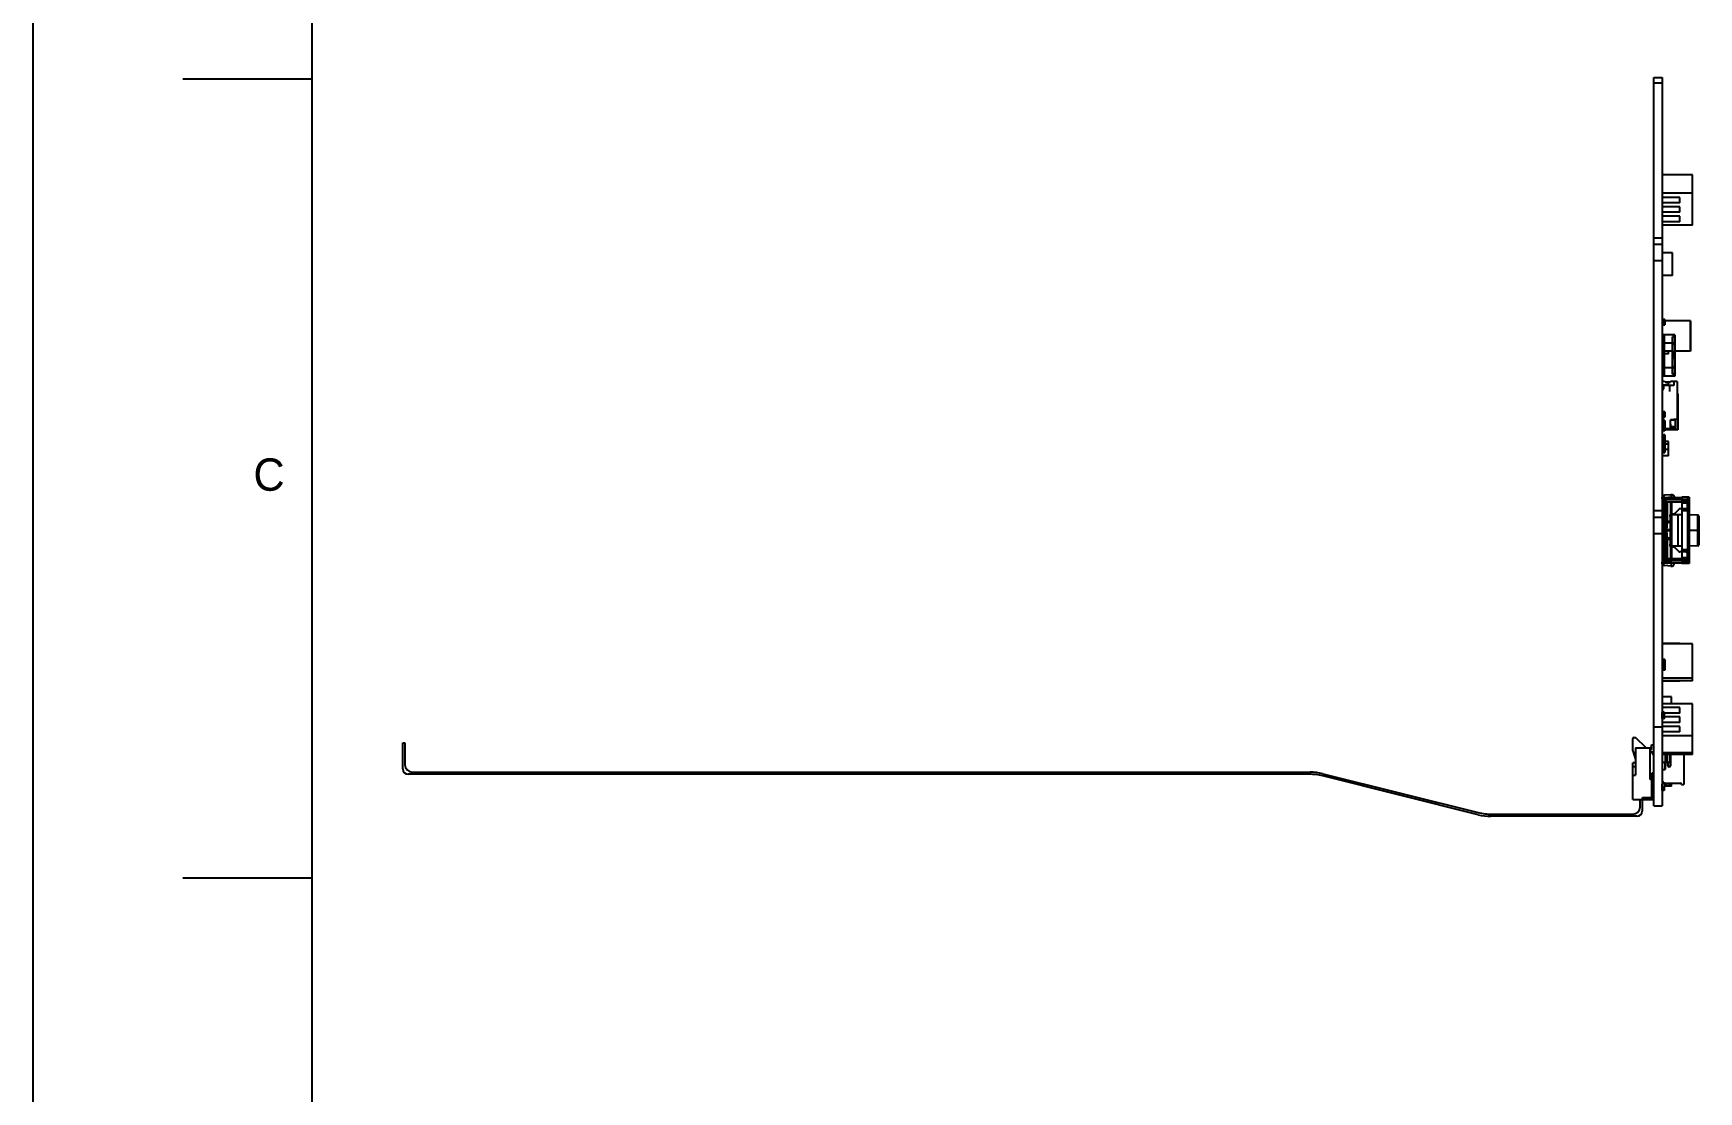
# Model space of a CAD drawing. Header units: millimetres. Extents: x 0 to 594, y 0 to 420.
# Drawn here: x 0 to 158.4, y 153.4 to 254.1 of the extents above; entities that cross this region are included whole.
import ezdxf

# ---------------------------------------------------------------- set-up
doc = ezdxf.new("R2010")
doc.units = ezdxf.units.MM
doc.header["$LTSCALE"] = 32.67
doc.layers.get('0').update_dxf_attribs({"linetype": 'CONTINUOUS'})
doc.styles.add('TEXTSTYLE_3', font='txt')

msp = doc.modelspace()

# ---------------------------------------------------------------- linework, layer by layer
at = {"color": 7, "linetype": 'CONTINUOUS'}
for p, q in [((0, 0), (0, 420)), ((26.524, 21.711), (26.524, 401.711)), ((26.524, 249.711), (14.218, 249.711)), ((154.15, 249.856), (154.951, 249.856)), ((154.15, 180.606), (154.15, 249.856)), ((154.15, 249.356), (154.951, 249.356)), ((154.951, 249.856), (154.951, 180.606)), ((157.841, 240.594), (154.951, 240.594)), ((157.841, 235.813), (157.841, 240.594)), ((157.841, 238.844), (154.951, 238.844)), ((156.651, 238.451), (154.951, 238.451)), ((156.651, 237.931), (154.951, 237.931)), ((156.651, 237.931), (156.651, 238.451)), ((157.851, 237.793), (157.841, 237.793)), ((157.851, 237.424), (157.851, 237.793)), ((156.651, 237.563), (154.951, 237.563)), ((156.651, 237.044), (154.951, 237.044)), ((156.651, 236.654), (154.951, 236.654)), ((156.651, 236.134), (154.951, 236.134)), ((156.651, 237.044), (156.651, 237.563)), ((156.651, 236.134), (156.651, 236.654)), ((157.851, 237.424), (157.841, 237.424)), ((154.951, 234.589), (154.15, 234.589)), ((157.841, 235.813), (154.951, 235.813)), ((157.851, 235.799), (154.951, 235.799)), ((157.851, 236.033), (157.841, 236.033)), ((157.851, 235.934), (157.841, 235.934)), ((157.851, 235.799), (157.851, 236.033)), ((154.951, 233.964), (154.15, 233.964)), ((155.951, 233.17), (154.951, 233.17)), ((155.951, 231.02), (155.951, 233.17)), ((154.951, 232.424), (154.15, 232.424)), ((155.951, 231.02), (154.951, 231.02)), ((157.651, 226.73), (155.001, 226.73)), ((155.001, 223.83), (155.001, 226.73)), ((155.027, 226.849), (155.135, 226.849)), ((155.027, 226.849), (155.027, 226.347)), ((155.135, 226.848), (155.027, 226.848)), ((155.135, 226.849), (155.135, 226.347)), ((155.225, 226.847), (155.135, 226.847)), ((155.225, 226.847), (155.225, 226.349)), ((157.661, 226.73), (157.651, 226.73)), ((157.651, 226.73), (157.651, 223.83)), ((157.661, 223.83), (157.661, 226.73)), ((155.001, 225.699), (154.951, 225.699)), ((156.151, 225.39), (154.951, 225.39)), ((155.151, 225.325), (155.001, 225.325)), ((155.135, 226.348), (155.027, 226.348)), ((155.027, 226.347), (155.135, 226.347)), ((155.225, 226.349), (155.135, 226.349)), ((155.151, 225.39), (155.151, 221.45)), ((156.151, 225.195), (155.951, 225.195)), ((155.951, 221.644), (155.951, 225.195)), ((156.151, 225.39), (156.151, 221.45)), ((156.151, 221.644), (156.151, 225.195)), ((155.001, 224.899), (154.951, 224.899)), ((155.151, 224.863), (154.951, 224.863)), ((156.151, 224.59), (154.951, 224.59)), ((155.151, 224.18), (154.951, 224.18)), ((155.001, 224.177), (154.951, 224.177)), ((155.551, 223.577), (154.951, 223.577)), ((155.151, 224.824), (155.001, 224.824)), ((155.151, 224.115), (155.001, 224.115)), ((155.951, 223.83), (155.001, 223.83)), ((155.001, 223.83), (155.001, 221.514)), ((155.551, 223.577), (155.551, 223.83)), ((156.151, 224.509), (155.951, 224.509)), ((156.151, 223.736), (155.951, 223.736)), ((155.951, 223.735), (156.151, 223.735)), ((156.151, 223.718), (155.951, 223.718)), ((155.951, 223.717), (156.151, 223.717)), ((156.151, 223.656), (155.951, 223.656)), ((155.951, 223.656), (156.151, 223.656)), ((156.151, 223.521), (155.951, 223.521)), ((155.951, 223.52), (156.151, 223.52)), ((155.951, 223.508), (156.151, 223.508)), ((156.151, 223.508), (155.951, 223.508)), ((155.951, 223.459), (156.151, 223.459)), ((156.151, 223.459), (155.951, 223.459)), ((156.151, 223.459), (155.951, 223.459)), ((155.951, 223.409), (156.151, 223.409)), ((156.151, 223.409), (155.951, 223.409)), ((157.651, 223.83), (156.151, 223.83)), ((157.661, 223.83), (157.651, 223.83)), ((155.151, 222.66), (154.951, 222.66)), ((156.151, 222.25), (154.951, 222.25)), ((155.151, 221.976), (154.951, 221.976)), ((155.151, 222.724), (155.001, 222.724)), ((155.151, 222.016), (155.001, 222.016)), ((156.151, 223.282), (155.951, 223.282)), ((155.951, 223.281), (156.151, 223.281)), ((155.951, 223.269), (156.151, 223.269)), ((156.151, 223.269), (155.951, 223.269)), ((155.951, 223.22), (156.151, 223.22)), ((156.151, 223.22), (155.951, 223.22)), ((156.151, 223.22), (155.951, 223.22)), ((155.951, 223.17), (156.151, 223.17)), ((156.151, 223.17), (155.951, 223.17)), ((155.951, 222.33), (156.151, 222.33)), ((156.151, 221.45), (154.951, 221.45)), ((154.951, 220.984), (155.181, 220.984)), ((155.441, 220.604), (154.951, 220.604)), ((155.001, 220.487), (154.951, 220.487)), ((154.951, 220.29), (155.091, 220.29)), ((154.991, 220.134), (155.091, 220.234)), ((155.151, 221.514), (155.001, 221.514)), ((155.001, 220.604), (155.001, 220.29)), ((155.091, 220.504), (155.151, 220.564)), ((155.091, 220.504), (155.091, 220.234)), ((156.061, 220.564), (155.151, 220.564)), ((155.181, 220.984), (155.307, 220.852)), ((155.249, 220.912), (155.741, 220.912)), ((155.411, 220.894), (155.741, 220.894)), ((155.441, 220.564), (155.441, 220.604)), ((155.741, 220.874), (155.511, 220.874)), ((155.511, 220.874), (155.511, 220.564)), ((155.652, 220.496), (155.652, 219.996)), ((156.391, 220.954), (155.741, 220.954)), ((155.741, 220.954), (155.741, 220.874)), ((156.151, 221.644), (155.951, 221.644)), ((156.061, 220.954), (156.061, 220.564)), ((156.391, 220.954), (156.391, 217.364)), ((154.991, 220.035), (154.951, 220.035)), ((154.991, 219.935), (154.951, 219.935)), ((154.991, 219.335), (154.951, 219.335)), ((154.991, 219.29), (154.951, 219.29)), ((154.991, 219.035), (154.951, 219.035)), ((154.991, 218.79), (154.951, 218.79)), ((154.991, 217.294), (154.991, 220.134)), ((156.451, 219.76), (156.391, 219.76)), ((156.451, 219.76), (156.451, 216.36)), ((154.991, 218.535), (154.951, 218.535)), ((154.991, 218.29), (154.951, 218.29)), ((154.991, 218.035), (154.951, 218.035)), ((154.991, 217.79), (154.951, 217.79)), ((154.991, 217.535), (154.951, 217.535)), ((154.991, 217.337), (154.951, 217.337)), ((154.951, 217.294), (155.091, 217.294)), ((155.091, 217.354), (154.991, 217.454)), ((155.027, 218.06), (155.135, 218.06)), ((155.027, 218.06), (155.027, 217.558)), ((155.135, 218.059), (155.027, 218.059)), ((155.135, 217.559), (155.027, 217.559)), ((155.027, 217.558), (155.135, 217.558)), ((155.135, 217.171), (155.027, 217.171)), ((155.027, 217.171), (155.027, 216.323)), ((155.091, 216.454), (155.091, 217.354)), ((155.135, 218.06), (155.135, 217.558)), ((155.225, 218.058), (155.135, 218.058)), ((155.225, 217.56), (155.135, 217.56)), ((155.135, 217.171), (155.135, 216.323)), ((155.225, 218.058), (155.225, 217.56)), ((156.391, 217.364), (155.741, 217.314)), ((155.741, 216.454), (155.741, 217.314)), ((155.741, 217.294), (156.191, 217.294)), ((156.191, 217.294), (156.191, 216.624)), ((156.241, 217.199), (156.191, 217.199)), ((156.241, 216.454), (156.241, 217.352)), ((155.091, 216.854), (154.951, 216.854)), ((156.451, 216.36), (154.951, 216.36)), ((154.991, 216.454), (154.991, 216.854)), ((156.241, 216.454), (154.991, 216.454)), ((155.027, 216.979), (155.135, 216.979)), ((155.135, 216.978), (155.027, 216.978)), ((155.135, 216.478), (155.027, 216.478)), ((155.027, 216.477), (155.135, 216.477)), ((155.135, 216.323), (155.027, 216.323)), ((155.027, 215.861), (155.135, 215.861)), ((155.027, 215.861), (155.027, 215.359)), ((155.027, 215.86), (155.135, 215.86)), ((155.225, 217.031), (155.135, 217.046)), ((155.225, 216.977), (155.135, 216.977)), ((155.225, 216.479), (155.135, 216.479)), ((155.225, 216.464), (155.135, 216.448)), ((155.135, 215.861), (155.135, 215.359)), ((155.225, 215.859), (155.135, 215.859)), ((155.225, 217.031), (155.225, 216.464)), ((155.225, 215.859), (155.225, 215.361)), ((155.791, 216.674), (155.791, 216.824)), ((155.841, 216.624), (155.791, 216.674)), ((156.191, 216.624), (155.841, 216.624)), ((156.241, 217.049), (156.191, 217.049)), ((155.551, 215.237), (154.951, 215.237)), ((155.551, 214.987), (154.951, 214.987)), ((155.551, 214.474), (154.951, 214.474)), ((155.135, 215.36), (155.027, 215.36)), ((155.027, 215.359), (155.135, 215.359)), ((155.027, 215.131), (155.135, 215.131)), ((155.027, 215.131), (155.027, 214.258)), ((155.135, 215.111), (155.027, 215.111)), ((155.135, 215.106), (155.027, 215.106)), ((155.135, 214.283), (155.027, 214.283)), ((155.135, 214.263), (155.027, 214.263)), ((155.135, 214.258), (155.027, 214.258)), ((155.225, 215.361), (155.135, 215.361)), ((155.135, 215.131), (155.135, 214.258)), ((155.225, 214.991), (155.135, 215.006)), ((155.225, 214.97), (155.135, 214.986)), ((155.225, 214.965), (155.135, 214.981)), ((155.225, 214.424), (155.135, 214.408)), ((155.225, 214.404), (155.135, 214.388)), ((155.225, 214.399), (155.135, 214.383)), ((155.225, 214.991), (155.225, 214.399)), ((155.551, 213.874), (155.551, 215.237)), ((155.551, 213.874), (154.951, 213.874)), ((154.952, 209.805), (155.063, 208.531)), ((155.031, 209.781), (155.031, 203.781)), ((156.831, 209.681), (155.031, 209.681)), ((155.231, 209.381), (155.031, 209.381)), ((156.831, 209.881), (155.131, 209.881)), ((155.131, 209.881), (155.131, 203.681)), ((155.2, 209.831), (155.312, 208.553)), ((155.794, 210.18), (155.224, 210.13)), ((155.231, 209.381), (155.231, 204.181)), ((155.816, 209.931), (155.246, 209.881)), ((155.261, 209.539), (155.433, 207.581)), ((157.403, 209.481), (155.356, 209.481)), ((155.356, 209.481), (155.356, 207.581)), ((155.871, 209.831), (155.426, 209.753)), ((155.427, 209.481), (155.427, 207.585)), ((155.75, 209.481), (155.75, 208.295)), ((155.794, 210.18), (155.816, 209.931)), ((155.82, 209.481), (155.82, 208.295)), ((155.843, 209.481), (155.843, 208.327)), ((155.871, 209.881), (155.871, 209.831)), ((157.531, 209.931), (156.831, 209.931)), ((156.831, 209.931), (156.831, 203.631)), ((157.531, 209.731), (156.831, 209.731)), ((157.381, 209.581), (156.831, 209.581)), ((157.381, 209.381), (156.831, 209.381)), ((157.331, 209.481), (157.331, 208.874)), ((157.381, 209.931), (157.381, 203.631)), ((157.531, 209.881), (157.381, 209.881)), ((157.531, 209.631), (157.381, 209.631)), ((157.531, 209.931), (157.531, 203.631)), ((154.951, 208.639), (154.15, 208.639)), ((154.951, 208.014), (154.15, 208.014)), ((155.831, 207.631), (155.031, 207.631)), ((155.433, 207.581), (155.031, 207.581)), ((155.312, 208.553), (155.063, 208.531)), ((155.356, 207.581), (155.311, 206.826)), ((155.792, 207.585), (155.356, 207.585)), ((155.792, 207.578), (155.356, 207.578)), ((155.426, 207.559), (155.38, 206.806)), ((155.731, 207.559), (155.426, 207.559)), ((155.774, 208.181), (155.704, 208.181)), ((156.831, 208.281), (155.731, 208.281)), ((155.731, 208.281), (155.731, 205.281)), ((155.731, 207.585), (155.731, 207.559)), ((155.778, 207.559), (155.731, 207.549)), ((155.792, 207.581), (155.747, 206.826)), ((155.818, 208.07), (155.748, 208.07)), ((155.82, 208.295), (155.75, 208.295)), ((155.831, 207.559), (155.778, 207.559)), ((155.831, 207.958), (155.792, 207.958)), ((155.792, 207.958), (155.792, 207.581)), ((155.831, 208.281), (155.831, 205.281)), ((155.831, 207.577), (155.831, 207.565)), ((155.831, 207.559), (155.831, 207.571)), ((156.015, 208.331), (155.881, 208.331)), ((156.533, 208.788), (156.121, 208.375)), ((156.431, 208.281), (156.431, 205.281)), ((157.381, 208.831), (156.639, 208.831)), ((157.381, 208.631), (156.831, 208.631)), ((157.531, 208.731), (157.381, 208.731)), ((157.531, 208.362), (157.381, 208.362)), ((157.531, 208.237), (157.381, 208.237)), ((157.531, 208.126), (157.381, 208.126)), ((157.531, 208.001), (157.381, 208.001)), ((157.476, 205.286), (157.476, 208.277)), ((158.335, 205.327), (158.335, 208.236)), ((158.431, 208.136), (158.431, 205.427)), ((154.951, 206.474), (154.15, 206.474)), ((155.433, 205.981), (155.031, 205.981)), ((155.831, 207.531), (155.131, 207.531)), ((155.831, 206.031), (155.131, 206.031)), ((155.433, 205.981), (155.261, 204.024)), ((155.747, 206.826), (155.311, 206.826)), ((155.747, 206.737), (155.311, 206.737)), ((155.311, 206.737), (155.356, 205.981)), ((155.792, 205.985), (155.356, 205.985)), ((155.356, 205.981), (155.356, 204.081)), ((155.792, 205.978), (155.356, 205.978)), ((155.817, 206.807), (155.381, 206.807)), ((155.817, 206.756), (155.381, 206.756)), ((155.381, 206.756), (155.426, 206.004)), ((155.731, 206.004), (155.426, 206.004)), ((155.427, 205.978), (155.427, 204.081)), ((155.778, 206.004), (155.731, 206.014)), ((155.731, 206.004), (155.731, 205.978)), ((155.747, 206.737), (155.792, 205.981)), ((155.831, 206.004), (155.778, 206.004)), ((155.792, 205.981), (155.792, 205.605)), ((155.831, 207.037), (155.817, 206.807)), ((155.817, 206.756), (155.831, 206.526)), ((155.831, 206.004), (155.831, 205.992)), ((155.831, 205.986), (155.831, 205.998)), ((158.431, 206.781), (157.381, 206.781)), ((155.063, 205.031), (154.952, 203.757)), ((155.831, 205.931), (155.031, 205.931)), ((155.312, 205.01), (155.063, 205.031)), ((155.312, 205.01), (155.2, 203.732)), ((155.774, 205.381), (155.704, 205.381)), ((156.831, 205.281), (155.731, 205.281)), ((155.818, 205.493), (155.748, 205.493)), ((155.82, 205.268), (155.75, 205.268)), ((155.75, 205.268), (155.75, 204.081)), ((155.831, 205.605), (155.792, 205.605)), ((155.82, 205.268), (155.82, 204.081)), ((155.843, 205.236), (155.843, 204.081)), ((156.015, 205.231), (155.881, 205.231)), ((156.121, 205.188), (156.533, 204.775)), ((157.381, 204.731), (156.639, 204.731)), ((157.381, 204.931), (156.831, 204.931)), ((157.331, 204.689), (157.331, 204.081)), ((157.531, 205.562), (157.381, 205.562)), ((157.531, 205.437), (157.381, 205.437)), ((157.531, 205.326), (157.381, 205.326)), ((157.531, 205.201), (157.381, 205.201)), ((157.531, 204.831), (157.381, 204.831)), ((155.231, 204.181), (155.031, 204.181)), ((156.831, 203.881), (155.031, 203.881)), ((156.831, 203.681), (155.131, 203.681)), ((155.794, 203.383), (155.224, 203.432)), ((155.816, 203.632), (155.246, 203.682)), ((157.403, 204.081), (155.356, 204.081)), ((155.871, 203.731), (155.426, 203.81)), ((155.816, 203.632), (155.794, 203.383)), ((155.871, 203.731), (155.871, 203.681)), ((157.381, 204.181), (156.831, 204.181)), ((157.381, 203.981), (156.831, 203.981)), ((157.531, 203.831), (156.831, 203.831)), ((157.531, 203.631), (156.831, 203.631)), ((157.531, 203.931), (157.381, 203.931)), ((157.531, 203.681), (157.381, 203.681)), ((156.651, 196.036), (154.951, 196.036)), ((157.841, 195.985), (154.951, 195.985)), ((156.651, 195.985), (156.651, 196.036)), ((157.841, 192.745), (157.841, 195.985)), ((155.135, 194.43), (155.027, 194.43)), ((155.027, 194.43), (155.027, 193.557)), ((155.135, 194.405), (155.027, 194.405)), ((155.135, 193.582), (155.027, 193.582)), ((155.135, 193.557), (155.027, 193.557)), ((155.135, 194.43), (155.135, 193.557)), ((155.225, 194.29), (155.135, 194.305)), ((155.225, 194.264), (155.135, 194.28)), ((155.225, 193.723), (155.135, 193.707)), ((155.225, 193.698), (155.135, 193.682)), ((155.225, 194.29), (155.225, 193.698)), ((157.851, 192.745), (154.951, 192.745)), ((157.851, 192.475), (154.951, 192.475)), ((156.651, 192.436), (154.951, 192.436)), ((156.651, 192.436), (156.651, 192.475)), ((157.851, 192.475), (157.851, 192.745)), ((155.851, 190.958), (154.951, 190.958)), ((157.841, 190.278), (154.951, 190.278)), ((155.851, 190.278), (155.851, 190.958)), ((157.841, 185.497), (157.841, 190.278)), ((155.138, 189.472), (154.938, 189.472)), ((154.938, 189.472), (154.938, 188.902)), ((155.138, 188.902), (154.938, 188.902)), ((156.651, 189.935), (154.951, 189.935)), ((156.651, 189.415), (154.951, 189.415)), ((156.651, 189.047), (154.951, 189.047)), ((155.123, 189.487), (154.953, 189.487)), ((154.953, 189.487), (154.953, 188.887)), ((155.123, 188.887), (154.953, 188.887)), ((155.123, 189.487), (155.123, 188.887)), ((155.138, 189.472), (155.138, 188.902)), ((155.14, 189.175), (155.14, 188.915)), ((156.651, 189.415), (156.651, 189.935)), ((156.651, 188.528), (156.651, 189.047)), ((152.18, 185.826), (152.18, 186.996)), ((152.28, 187.096), (152.43, 187.096)), ((153.43, 186.096), (152.43, 187.096)), ((154.15, 188.106), (154.951, 188.106)), ((156.651, 188.528), (154.951, 188.528)), ((156.651, 188.138), (154.951, 188.138)), ((156.651, 187.618), (154.951, 187.618)), ((157.841, 187.247), (154.951, 187.247)), ((156.651, 187.618), (156.651, 188.138)), ((157.851, 187.477), (157.841, 187.477)), ((157.851, 187.108), (157.841, 187.108)), ((157.851, 187.108), (157.851, 187.477)), ((35.15, 184.096), (35.15, 186.596)), ((35.15, 186.596), (35.35, 186.596)), ((35.35, 186.596), (35.35, 184.496)), ((152.18, 185.826), (152.43, 185.009)), ((152.43, 186.096), (153.83, 186.096)), ((152.43, 186.096), (152.43, 183.496)), ((153.83, 183.096), (153.83, 186.096)), ((153.83, 185.936), (153.94, 185.936)), ((154.04, 185.696), (153.83, 185.696)), ((153.94, 186.396), (154.07, 186.396)), ((153.94, 185.936), (153.94, 186.396)), ((154.04, 185.546), (154.04, 185.696)), ((154.15, 185.356), (154.04, 185.546)), ((154.15, 186.316), (154.07, 186.396)), ((154.08, 185.739), (154.15, 185.779)), ((154.08, 185.739), (154.08, 185.477)), ((157.851, 185.618), (154.951, 185.618)), ((157.851, 185.483), (154.951, 185.483)), ((155.003, 182.835), (155.003, 185.483)), ((155.273, 184.735), (155.273, 185.483)), ((155.433, 185.483), (155.433, 184.735)), ((155.703, 184.735), (155.703, 185.483)), ((155.753, 185.483), (155.753, 184.41)), ((157.003, 185.483), (157.003, 182.635)), ((157.851, 185.717), (157.841, 185.717)), ((157.851, 185.483), (157.851, 185.717)), ((36.05, 183.796), (121.459, 183.796)), ((152.43, 184.696), (152.18, 184.696)), ((152.18, 181.196), (152.18, 184.696)), ((152.18, 184.346), (152.43, 184.346)), ((155.003, 184.048), (154.951, 184.048)), ((155.003, 184.735), (155.703, 184.735)), ((155.003, 184.035), (155.253, 184.035)), ((155.203, 184.735), (155.203, 184.035)), ((155.253, 184.735), (155.253, 184.035)), ((155.503, 184.41), (155.503, 184.735)), ((155.554, 184.309), (155.554, 184.735)), ((121.41, 183.596), (35.65, 183.596)), ((137.453, 179.746), (122.671, 183.441)), ((122.672, 183.647), (137.454, 179.952)), ((152.18, 183.496), (152.43, 183.496)), ((153.98, 183.096), (153.83, 183.096)), ((154.15, 183.696), (153.98, 183.696)), ((153.98, 181.196), (153.98, 183.696)), ((153.98, 182.696), (154.15, 182.696)), ((154.03, 182.696), (154.03, 181.596)), ((154.963, 182.448), (154.951, 182.448)), ((154.963, 182.64), (155.033, 182.71)), ((154.963, 182.035), (154.963, 182.64)), ((155.103, 182.835), (155.003, 182.835)), ((155.033, 182.71), (155.398, 182.71)), ((155.103, 182.835), (155.103, 182.735)), ((155.103, 182.735), (156.703, 182.735)), ((155.543, 182.485), (155.143, 182.485)), ((155.143, 182.485), (155.143, 182.035)), ((155.851, 182.448), (155.143, 182.448)), ((155.613, 182.555), (155.543, 182.485)), ((156.703, 182.71), (155.613, 182.71)), ((155.613, 182.71), (155.613, 182.555)), ((155.851, 182.448), (155.851, 182.71)), ((156.703, 182.735), (156.703, 182.71)), ((156.803, 182.635), (157.003, 182.635)), ((152.18, 181.196), (154.15, 181.196)), ((152.85, 180.496), (152.85, 181.196)), ((153.05, 181.196), (153.05, 180.096)), ((153.1, 181.396), (153.98, 181.396)), ((153.1, 181.196), (153.1, 181.396)), ((153.98, 181.596), (154.15, 181.596)), ((155.143, 182.035), (154.963, 182.035)), ((152.55, 179.596), (138.666, 179.596)), ((138.715, 179.796), (152.15, 179.796)), ((154.15, 180.606), (154.951, 180.606)), ((26.524, 173.711), (14.218, 173.711))]:
    msp.add_line(p, q, dxfattribs=at)
at = {"color": 6, "linetype": 'CONTINUOUS'}
for p, q in [((155.027, 226.849), (154.951, 226.849)), ((154.951, 226.724), (155.027, 226.724)), ((155.211, 226.849), (155.135, 226.849)), ((155.211, 226.749), (155.135, 226.749)), ((155.211, 226.849), (155.211, 226.347)), ((154.951, 226.472), (155.027, 226.472)), ((154.951, 226.347), (155.027, 226.347)), ((155.211, 226.447), (155.135, 226.447)), ((155.135, 226.347), (155.211, 226.347)), ((156.151, 223.759), (155.951, 223.759)), ((155.951, 223.741), (156.151, 223.741)), ((156.151, 223.735), (155.951, 223.735)), ((155.951, 223.728), (156.151, 223.728)), ((156.151, 223.698), (155.951, 223.698)), ((155.951, 223.697), (156.151, 223.697)), ((156.151, 223.697), (155.951, 223.697)), ((156.151, 223.662), (155.951, 223.662)), ((155.951, 223.654), (156.151, 223.654)), ((155.951, 223.636), (156.151, 223.636)), ((156.151, 223.458), (155.951, 223.458)), ((156.151, 223.409), (155.951, 223.409)), ((155.951, 223.404), (156.151, 223.404)), ((155.951, 223.396), (156.151, 223.396)), ((156.151, 223.219), (155.951, 223.219)), ((156.151, 223.17), (155.951, 223.17)), ((155.951, 223.165), (156.151, 223.165)), ((155.951, 223.157), (156.151, 223.157)), ((155.027, 218.06), (154.951, 218.06)), ((154.951, 217.935), (155.027, 217.935)), ((154.951, 217.683), (155.027, 217.683)), ((154.951, 217.558), (155.027, 217.558)), ((155.211, 217.247), (154.951, 217.247)), ((154.951, 217.122), (155.027, 217.122)), ((155.211, 218.06), (155.135, 218.06)), ((155.211, 217.96), (155.135, 217.96)), ((155.211, 217.658), (155.135, 217.658)), ((155.135, 217.558), (155.211, 217.558)), ((155.211, 217.147), (155.135, 217.147)), ((155.211, 218.06), (155.211, 217.558)), ((155.211, 217.247), (155.211, 217.047)), ((154.951, 216.997), (155.027, 216.997)), ((155.027, 216.979), (154.951, 216.979)), ((154.951, 216.602), (155.027, 216.602)), ((154.951, 216.497), (155.027, 216.497)), ((154.951, 216.477), (155.027, 216.477)), ((154.951, 216.372), (155.027, 216.372)), ((155.211, 216.247), (154.951, 216.247)), ((154.951, 215.861), (155.027, 215.861)), ((154.951, 215.736), (155.027, 215.736)), ((154.951, 215.484), (155.027, 215.484)), ((155.211, 217.047), (155.135, 217.047)), ((155.211, 216.979), (155.135, 216.979)), ((155.211, 216.879), (155.135, 216.879)), ((155.211, 216.577), (155.135, 216.577)), ((155.135, 216.477), (155.211, 216.477)), ((155.211, 216.447), (155.135, 216.447)), ((155.211, 216.347), (155.135, 216.347)), ((155.135, 215.861), (155.211, 215.861)), ((155.211, 215.761), (155.135, 215.761)), ((155.211, 216.979), (155.211, 216.477)), ((155.211, 216.447), (155.211, 216.247)), ((155.211, 215.861), (155.211, 215.359)), ((155.027, 215.359), (154.951, 215.359)), ((155.211, 215.207), (154.951, 215.207)), ((155.211, 215.187), (154.951, 215.187)), ((155.211, 215.182), (154.951, 215.182)), ((154.951, 215.082), (155.027, 215.082)), ((154.951, 215.062), (155.027, 215.062)), ((154.951, 215.057), (155.027, 215.057)), ((154.951, 214.957), (155.027, 214.957)), ((154.951, 214.937), (155.027, 214.937)), ((154.951, 214.932), (155.027, 214.932)), ((154.951, 214.457), (155.027, 214.457)), ((154.951, 214.437), (155.027, 214.437)), ((154.951, 214.432), (155.027, 214.432)), ((154.951, 214.332), (155.027, 214.332)), ((154.951, 214.312), (155.027, 214.312)), ((154.951, 214.307), (155.027, 214.307)), ((154.951, 214.207), (155.211, 214.207)), ((154.951, 214.187), (155.211, 214.187)), ((155.211, 214.182), (154.951, 214.182)), ((155.211, 215.459), (155.135, 215.459)), ((155.211, 215.359), (155.135, 215.359)), ((155.211, 215.107), (155.135, 215.107)), ((155.211, 215.087), (155.135, 215.087)), ((155.211, 215.082), (155.135, 215.082)), ((155.211, 215.007), (155.135, 215.007)), ((155.211, 214.982), (155.135, 214.982)), ((155.211, 214.407), (155.135, 214.407)), ((155.211, 214.387), (155.135, 214.387)), ((155.211, 214.382), (155.135, 214.382)), ((155.211, 214.307), (155.135, 214.307)), ((155.211, 214.287), (155.135, 214.287)), ((155.211, 214.282), (155.135, 214.282)), ((155.211, 215.207), (155.211, 214.982)), ((155.211, 214.407), (155.211, 214.182)), ((157.531, 208.431), (157.381, 208.431)), ((158.335, 208.236), (157.476, 208.277)), ((157.531, 205.131), (157.381, 205.131)), ((158.335, 205.327), (157.476, 205.286)), ((155.211, 194.506), (154.951, 194.506)), ((155.211, 194.481), (154.951, 194.481)), ((154.951, 194.381), (155.027, 194.381)), ((154.951, 194.356), (155.027, 194.356)), ((154.951, 194.256), (155.027, 194.256)), ((154.951, 194.231), (155.027, 194.231)), ((154.951, 193.756), (155.027, 193.756)), ((154.951, 193.731), (155.027, 193.731)), ((154.951, 193.631), (155.027, 193.631)), ((154.951, 193.606), (155.027, 193.606)), ((155.211, 193.506), (154.951, 193.506)), ((155.211, 193.481), (154.951, 193.481)), ((155.211, 194.406), (155.135, 194.406)), ((155.211, 194.381), (155.135, 194.381)), ((155.211, 194.306), (155.135, 194.306)), ((155.211, 194.281), (155.135, 194.281)), ((155.211, 193.706), (155.135, 193.706)), ((155.211, 193.681), (155.135, 193.681)), ((155.211, 193.606), (155.135, 193.606)), ((155.211, 193.581), (155.135, 193.581)), ((155.211, 194.506), (155.211, 194.281)), ((155.211, 193.706), (155.211, 193.481))]:
    msp.add_line(p, q, dxfattribs=at)
at = {"color": 7, "linetype": 'CONTINUOUS'}
for centre, radius, start, end in [((155.351, 220.894), 0.06, 223.92744, 360), ((155.741, 216.824), 0.05, 360, 90), ((155.251, 209.832), 0.3, 95, 185), ((155.131, 209.781), 0.1, 90, 180), ((155.251, 209.832), 0.05, 95, 185), ((155.461, 209.556), 0.2, 100, 185), ((155.821, 209.881), 0.3, 0, 95), ((155.821, 209.881), 0.05, 0, 95), ((155.131, 207.631), 0.1, 180, 270), ((155.003, 207.585), 0.424, 356.55316, 0.00281), ((155.881, 208.181), 0.15, 90, 104.49077), ((156.015, 208.481), 0.15, 270, 315), ((156.639, 208.681), 0.15, 90, 135), ((157.211, 208.981), 0.15, 270, 303.55731), ((157.377, 208.731), 0.15, 107.99879, 123.55731), ((155.131, 205.931), 0.1, 90, 180), ((156.052, 206.781), 0.743, 176.55474, 183.44526), ((156.051, 206.782), 0.742, 176.55377, 180.00269), ((156.05, 206.782), 0.741, 176.55009, 180.00636), ((156.051, 206.781), 0.742, 179.99731, 183.44624), ((156.05, 206.781), 0.741, 179.99364, 183.44991), ((155.804, 206.781), 0.424, 176.55389, 180.00248), ((155.803, 206.782), 0.423, 176.55054, 180.00588), ((155.804, 206.781), 0.424, 179.99719, 183.44684), ((155.003, 205.978), 0.424, 359.99719, 3.44684), ((156.488, 206.781), 0.743, 176.55474, 183.44526), ((156.488, 206.782), 0.742, 176.55377, 180.00269), ((156.486, 206.782), 0.741, 176.55009, 180.00636), ((156.488, 206.781), 0.742, 179.99731, 183.44624), ((156.486, 206.781), 0.741, 179.99364, 183.44991), ((156.24, 206.781), 0.425, 176.55474, 183.44526), ((156.24, 206.781), 0.424, 176.55377, 180.00269), ((156.239, 206.782), 0.423, 176.55009, 180.00636), ((156.24, 206.781), 0.424, 179.99731, 183.44624), ((156.239, 206.781), 0.423, 179.99364, 183.44991), ((155.881, 205.381), 0.15, 255.50923, 270), ((156.015, 205.081), 0.15, 45, 90), ((156.639, 204.881), 0.15, 225, 270), ((157.211, 204.581), 0.15, 56.44269, 90), ((157.377, 204.831), 0.15, 236.44269, 252.00121), ((155.251, 203.731), 0.3, 175, 265), ((155.131, 203.781), 0.1, 180, 270), ((155.251, 203.731), 0.05, 175, 265), ((155.461, 204.007), 0.2, 175, 260), ((155.821, 203.681), 0.3, 265, 360), ((155.821, 203.681), 0.05, 265, 360), ((154.953, 189.472), 0.015, 90, 180), ((154.953, 188.902), 0.015, 180, 270), ((155.123, 189.472), 0.015, 0, 90), ((155.123, 188.902), 0.015, 270, 0), ((152.28, 186.996), 0.1, 90, 180), ((35.65, 184.096), 0.5, 180, 270), ((36.05, 184.496), 0.7, 180, 270), ((121.459, 178.796), 5, 75.96376, 90), ((155.628, 184.41), 0.125, 180, 0), ((121.41, 178.396), 5.2, 75.96376, 90), ((155.398, 182.79), 0.08, 270, 315.89416), ((156.703, 182.635), 0.1, 0, 90), ((138.666, 184.596), 5, 255.96376, 270), ((138.715, 184.996), 5.2, 255.96376, 270), ((152.15, 180.496), 0.7, 270, 360), ((152.55, 180.096), 0.5, 270, 360)]:
    msp.add_arc(centre, radius, start, end, dxfattribs=at)
at = {"color": 6, "linetype": 'CONTINUOUS'}
for centre, start, end in [((157.481, 208.377), 180, 267.27369), ((158.331, 208.136), 0, 87.27369), ((157.481, 205.186), 92.72631, 180), ((158.331, 205.427), 272.72631, 360)]:
    msp.add_arc(centre, 0.1, start, end, dxfattribs=at)
at = {"color": 7, "linetype": 'CONTINUOUS'}
for points, knots in [([(154.952, 209.805), (154.949, 209.845), (154.957, 209.925), (155.015, 210.029), (155.108, 210.105), (155.185, 210.126), (155.224, 210.13)], [0, 0, 0, 0, 0.2520177, 0.5, 0.7479823, 1, 1, 1, 1]), ([(155.031, 209.781), (155.031, 209.799), (155.04, 209.834), (155.078, 209.872), (155.113, 209.881), (155.131, 209.881)], [0, 0, 0, 0, 0.334502, 0.6653734, 1, 1, 1, 1]), ([(155.246, 209.881), (155.238, 209.88), (155.223, 209.875), (155.205, 209.857), (155.201, 209.84), (155.2, 209.831)], [0, 0, 0, 0, 0.3234758, 0.6439522, 1, 1, 1, 1]), ([(155.2, 209.831), (155.201, 209.839), (155.204, 209.856), (155.221, 209.875), (155.238, 209.88), (155.246, 209.881)], [0, 0, 0, 0, 0.331298, 0.6516388, 1, 1, 1, 1]), ([(155.252, 209.882), (155.242, 209.881), (155.224, 209.877), (155.204, 209.856), (155.201, 209.837), (155.201, 209.827)], [0, 0, 0, 0, 0.3325769, 0.650242, 1, 1, 1, 1]), ([(155.426, 209.753), (155.402, 209.748), (155.354, 209.731), (155.298, 209.681), (155.264, 209.614), (155.26, 209.563), (155.261, 209.539)], [0, 0, 0, 0, 0.2518064, 0.5, 0.7481936, 1, 1, 1, 1]), ([(155.794, 210.18), (155.836, 210.183), (155.92, 210.174), (156.029, 210.109), (156.103, 210.006), (156.12, 209.923), (156.121, 209.881)], [0, 0, 0, 0, 0.2522393, 0.5, 0.7477607, 1, 1, 1, 1]), ([(155.816, 209.933), (155.826, 209.932), (155.845, 209.928), (155.866, 209.908), (155.87, 209.891), (155.871, 209.881)], [0, 0, 0, 0, 0.3629179, 0.6671317, 1, 1, 1, 1]), ([(155.871, 209.881), (155.87, 209.89), (155.866, 209.907), (155.846, 209.928), (155.827, 209.932), (155.816, 209.933)], [0, 0, 0, 0, 0.3065384, 0.6106096, 1, 1, 1, 1]), ([(157.349, 209.481), (157.356, 209.486), (157.368, 209.497), (157.374, 209.521), (157.379, 209.55), (157.38, 209.587), (157.381, 209.615), (157.381, 209.631)], [0, 0, 0, 0, 0.1510605, 0.2947725, 0.4649325, 0.695754, 1, 1, 1, 1]), ([(157.381, 209.631), (157.381, 209.618), (157.38, 209.593), (157.379, 209.56), (157.377, 209.534), (157.372, 209.513), (157.365, 209.494), (157.355, 209.484), (157.349, 209.481)], [0, 0, 0, 0, 0.2569436, 0.4625904, 0.6239957, 0.7484052, 0.8768901, 1, 1, 1, 1]), ([(157.531, 209.631), (157.531, 209.609), (157.53, 209.569), (157.506, 209.515), (157.458, 209.489), (157.423, 209.483), (157.403, 209.481)], [0, 0, 0, 0, 0.3025822, 0.5248741, 0.7401504, 1, 1, 1, 1]), ([(157.403, 209.481), (157.428, 209.484), (157.477, 209.491), (157.532, 209.551), (157.531, 209.603), (157.531, 209.631)], [0, 0, 0, 0, 0.3360962, 0.6249649, 1, 1, 1, 1]), ([(157.403, 209.481), (157.428, 209.483), (157.476, 209.491), (157.532, 209.55), (157.531, 209.603), (157.531, 209.631)], [0, 0, 0, 0, 0.3344085, 0.6238535, 1, 1, 1, 1]), ([(155.131, 207.531), (155.117, 207.532), (155.091, 207.537), (155.058, 207.559), (155.036, 207.592), (155.031, 207.619), (155.031, 207.631)], [0, 0, 0, 0, 0.2532283, 0.50073, 0.7519443, 1, 1, 1, 1]), ([(155.427, 207.585), (155.427, 207.582), (155.427, 207.575), (155.426, 207.565), (155.426, 207.558), (155.426, 207.554)], [0, 0, 0, 0, 0.3073588, 0.614175, 1, 1, 1, 1]), ([(155.704, 208.181), (155.704, 208.196), (155.708, 208.224), (155.723, 208.263), (155.74, 208.285), (155.75, 208.295)], [0, 0, 0, 0, 0.3404411, 0.6752148, 1, 1, 1, 1]), ([(155.748, 208.07), (155.739, 208.079), (155.723, 208.101), (155.708, 208.14), (155.704, 208.168), (155.704, 208.181)], [0, 0, 0, 0, 0.3249908, 0.6597396, 1, 1, 1, 1]), ([(155.792, 207.958), (155.792, 207.972), (155.789, 208), (155.774, 208.038), (155.758, 208.06), (155.748, 208.07)], [0, 0, 0, 0, 0.3402604, 0.6750092, 1, 1, 1, 1]), ([(155.75, 208.295), (155.759, 208.3), (155.778, 208.309), (155.81, 208.319), (155.832, 208.324), (155.843, 208.327)], [0, 0, 0, 0, 0.3189733, 0.6516108, 1, 1, 1, 1]), ([(155.774, 208.181), (155.774, 208.194), (155.776, 208.218), (155.788, 208.252), (155.801, 208.272), (155.808, 208.281)], [0, 0, 0, 0, 0.3381969, 0.6725506, 1, 1, 1, 1]), ([(155.808, 208.281), (155.801, 208.272), (155.788, 208.252), (155.776, 208.218), (155.774, 208.194), (155.774, 208.181)], [0, 0, 0, 0, 0.3280999, 0.6621445, 1, 1, 1, 1]), ([(155.818, 208.07), (155.809, 208.079), (155.793, 208.101), (155.777, 208.14), (155.774, 208.168), (155.774, 208.181)], [0, 0, 0, 0, 0.3258589, 0.6604214, 1, 1, 1, 1]), ([(155.778, 207.559), (155.785, 207.561), (155.797, 207.564), (155.815, 207.569), (155.826, 207.574), (155.831, 207.577)], [0, 0, 0, 0, 0.3764367, 0.6959255, 1, 1, 1, 1]), ([(155.82, 208.295), (155.822, 208.299), (155.826, 208.307), (155.834, 208.318), (155.84, 208.324), (155.843, 208.327)], [0, 0, 0, 0, 0.3477464, 0.6787344, 1, 1, 1, 1]), ([(155.831, 207.958), (155.831, 207.97), (155.831, 207.993), (155.831, 208.026), (155.831, 208.046), (155.831, 208.056)], [0, 0, 0, 0, 0.3790743, 0.6966918, 1, 1, 1, 1]), ([(156.121, 208.375), (156.112, 208.366), (156.091, 208.35), (156.054, 208.335), (156.028, 208.332), (156.015, 208.331)], [0, 0, 0, 0, 0.3333114, 0.6666886, 1, 1, 1, 1]), ([(156.639, 208.831), (156.626, 208.831), (156.6, 208.828), (156.563, 208.813), (156.542, 208.797), (156.533, 208.788)], [0, 0, 0, 0, 0.3333114, 0.6666886, 1, 1, 1, 1]), ([(157.331, 208.874), (157.337, 208.873), (157.351, 208.868), (157.368, 208.853), (157.373, 208.839), (157.375, 208.831)], [0, 0, 0, 0, 0.3255918, 0.6408707, 1, 1, 1, 1]), ([(157.531, 208.731), (157.531, 208.75), (157.533, 208.783), (157.517, 208.832), (157.47, 208.856), (157.407, 208.868), (157.359, 208.872), (157.331, 208.874)], [0, 0, 0, 0, 0.194261, 0.3356514, 0.5033514, 0.7075617, 1, 1, 1, 1]), ([(157.331, 208.874), (157.337, 208.873), (157.351, 208.868), (157.368, 208.853), (157.373, 208.839), (157.375, 208.831)], [0, 0, 0, 0, 0.3258201, 0.6408983, 1, 1, 1, 1]), ([(157.331, 208.874), (157.337, 208.873), (157.351, 208.868), (157.367, 208.852), (157.376, 208.839), (157.381, 208.831)], [0, 0, 0, 0, 0.3133665, 0.6141903, 1, 1, 1, 1]), ([(157.375, 208.831), (157.373, 208.839), (157.367, 208.853), (157.351, 208.868), (157.337, 208.873), (157.331, 208.874)], [0, 0, 0, 0, 0.3595387, 0.6741527, 1, 1, 1, 1]), ([(157.531, 208.731), (157.531, 208.75), (157.532, 208.782), (157.517, 208.832), (157.469, 208.856), (157.406, 208.868), (157.359, 208.872), (157.331, 208.874)], [0, 0, 0, 0, 0.1941834, 0.3365083, 0.5052946, 0.7102287, 1, 1, 1, 1]), ([(157.375, 208.831), (157.378, 208.822), (157.382, 208.801), (157.38, 208.767), (157.38, 208.744), (157.381, 208.731)], [0, 0, 0, 0, 0.2953988, 0.6330532, 1, 1, 1, 1]), ([(157.381, 208.831), (157.381, 208.822), (157.38, 208.801), (157.381, 208.767), (157.38, 208.744), (157.381, 208.731)], [0, 0, 0, 0, 0.2915773, 0.6312674, 1, 1, 1, 1]), ([(155.031, 205.931), (155.031, 205.944), (155.036, 205.971), (155.058, 206.004), (155.092, 206.026), (155.118, 206.031), (155.131, 206.031)], [0, 0, 0, 0, 0.2480896, 0.5019398, 0.7516456, 1, 1, 1, 1]), ([(155.38, 206.806), (155.38, 206.8), (155.38, 206.788), (155.38, 206.77), (155.38, 206.758), (155.381, 206.752)], [0, 0, 0, 0, 0.3297222, 0.6583559, 1, 1, 1, 1]), ([(155.426, 206.009), (155.426, 206.005), (155.426, 205.998), (155.427, 205.988), (155.427, 205.981), (155.427, 205.978)], [0, 0, 0, 0, 0.385825, 0.6926412, 1, 1, 1, 1]), ([(155.831, 205.986), (155.826, 205.989), (155.815, 205.994), (155.797, 205.999), (155.785, 206.002), (155.778, 206.004)], [0, 0, 0, 0, 0.3030709, 0.6227526, 1, 1, 1, 1]), ([(155.704, 205.381), (155.704, 205.395), (155.708, 205.423), (155.723, 205.462), (155.739, 205.484), (155.748, 205.493)], [0, 0, 0, 0, 0.3402604, 0.6750092, 1, 1, 1, 1]), ([(155.75, 205.268), (155.74, 205.278), (155.723, 205.3), (155.708, 205.339), (155.704, 205.367), (155.704, 205.381)], [0, 0, 0, 0, 0.3247852, 0.6595589, 1, 1, 1, 1]), ([(155.748, 205.493), (155.758, 205.503), (155.774, 205.525), (155.789, 205.563), (155.792, 205.591), (155.792, 205.605)], [0, 0, 0, 0, 0.3249908, 0.6597396, 1, 1, 1, 1]), ([(155.843, 205.236), (155.832, 205.239), (155.81, 205.244), (155.779, 205.254), (155.759, 205.263), (155.75, 205.268)], [0, 0, 0, 0, 0.3458982, 0.6783763, 1, 1, 1, 1]), ([(155.818, 205.493), (155.809, 205.484), (155.793, 205.462), (155.777, 205.423), (155.774, 205.395), (155.774, 205.381)], [0, 0, 0, 0, 0.3258589, 0.6604214, 1, 1, 1, 1]), ([(155.808, 205.281), (155.801, 205.291), (155.788, 205.311), (155.776, 205.345), (155.774, 205.369), (155.774, 205.381)], [0, 0, 0, 0, 0.3274307, 0.6618224, 1, 1, 1, 1]), ([(155.808, 205.281), (155.801, 205.291), (155.788, 205.311), (155.776, 205.345), (155.774, 205.369), (155.774, 205.381)], [0, 0, 0, 0, 0.3280999, 0.6621445, 1, 1, 1, 1]), ([(155.843, 205.236), (155.84, 205.239), (155.834, 205.245), (155.826, 205.256), (155.822, 205.264), (155.82, 205.268)], [0, 0, 0, 0, 0.3207657, 0.6520652, 1, 1, 1, 1]), ([(155.831, 205.507), (155.831, 205.517), (155.831, 205.537), (155.831, 205.57), (155.831, 205.593), (155.831, 205.605)], [0, 0, 0, 0, 0.3023753, 0.6199096, 1, 1, 1, 1]), ([(156.015, 205.231), (156.028, 205.231), (156.054, 205.228), (156.091, 205.213), (156.112, 205.197), (156.121, 205.188)], [0, 0, 0, 0, 0.3333114, 0.6666886, 1, 1, 1, 1]), ([(156.533, 204.775), (156.542, 204.766), (156.563, 204.75), (156.6, 204.735), (156.626, 204.732), (156.639, 204.731)], [0, 0, 0, 0, 0.3333114, 0.6666886, 1, 1, 1, 1]), ([(157.531, 204.831), (157.531, 204.813), (157.533, 204.78), (157.517, 204.731), (157.47, 204.707), (157.407, 204.695), (157.359, 204.69), (157.331, 204.689)], [0, 0, 0, 0, 0.194261, 0.3356514, 0.5033514, 0.7075617, 1, 1, 1, 1]), ([(157.331, 204.689), (157.358, 204.69), (157.406, 204.695), (157.469, 204.707), (157.518, 204.732), (157.532, 204.782), (157.531, 204.814), (157.531, 204.831)], [0, 0, 0, 0, 0.283084, 0.4946396, 0.6689081, 0.8161365, 1, 1, 1, 1]), ([(157.331, 204.689), (157.337, 204.69), (157.351, 204.695), (157.367, 204.711), (157.376, 204.724), (157.381, 204.731)], [0, 0, 0, 0, 0.3133665, 0.6141903, 1, 1, 1, 1]), ([(157.375, 204.731), (157.373, 204.724), (157.367, 204.71), (157.351, 204.695), (157.337, 204.69), (157.331, 204.689)], [0, 0, 0, 0, 0.3595387, 0.6741527, 1, 1, 1, 1]), ([(157.331, 204.689), (157.337, 204.69), (157.351, 204.695), (157.368, 204.71), (157.373, 204.724), (157.375, 204.731)], [0, 0, 0, 0, 0.3255918, 0.6408707, 1, 1, 1, 1]), ([(157.331, 204.689), (157.337, 204.69), (157.351, 204.695), (157.368, 204.71), (157.373, 204.724), (157.375, 204.731)], [0, 0, 0, 0, 0.3258201, 0.6408983, 1, 1, 1, 1]), ([(157.375, 204.731), (157.378, 204.741), (157.382, 204.762), (157.38, 204.796), (157.38, 204.819), (157.381, 204.831)], [0, 0, 0, 0, 0.2953988, 0.6330532, 1, 1, 1, 1]), ([(157.381, 204.731), (157.381, 204.741), (157.38, 204.762), (157.381, 204.796), (157.38, 204.819), (157.381, 204.831)], [0, 0, 0, 0, 0.2915773, 0.6312674, 1, 1, 1, 1]), ([(155.224, 203.432), (155.185, 203.437), (155.108, 203.458), (155.015, 203.534), (154.957, 203.638), (154.949, 203.718), (154.952, 203.757)], [0, 0, 0, 0, 0.2520177, 0.5, 0.7479823, 1, 1, 1, 1]), ([(155.131, 203.681), (155.113, 203.682), (155.078, 203.691), (155.04, 203.729), (155.031, 203.764), (155.031, 203.781)], [0, 0, 0, 0, 0.334502, 0.6653734, 1, 1, 1, 1]), ([(155.2, 203.732), (155.201, 203.724), (155.204, 203.707), (155.221, 203.688), (155.238, 203.683), (155.246, 203.682)], [0, 0, 0, 0, 0.331298, 0.6516388, 1, 1, 1, 1]), ([(155.246, 203.682), (155.238, 203.682), (155.223, 203.687), (155.205, 203.706), (155.201, 203.723), (155.2, 203.732)], [0, 0, 0, 0, 0.3234758, 0.6439522, 1, 1, 1, 1]), ([(155.252, 203.681), (155.242, 203.682), (155.224, 203.686), (155.204, 203.707), (155.201, 203.726), (155.201, 203.736)], [0, 0, 0, 0, 0.3325769, 0.650242, 1, 1, 1, 1]), ([(155.261, 204.024), (155.26, 204), (155.264, 203.949), (155.298, 203.882), (155.354, 203.832), (155.402, 203.815), (155.426, 203.81)], [0, 0, 0, 0, 0.2518064, 0.5, 0.7481936, 1, 1, 1, 1]), ([(155.794, 203.383), (155.836, 203.38), (155.92, 203.389), (156.029, 203.454), (156.103, 203.557), (156.12, 203.64), (156.121, 203.681)], [0, 0, 0, 0, 0.2522393, 0.5, 0.7477607, 1, 1, 1, 1]), ([(155.816, 203.63), (155.826, 203.631), (155.845, 203.635), (155.866, 203.655), (155.87, 203.672), (155.871, 203.681)], [0, 0, 0, 0, 0.3629179, 0.6671317, 1, 1, 1, 1]), ([(155.871, 203.681), (155.87, 203.673), (155.866, 203.656), (155.846, 203.635), (155.827, 203.631), (155.816, 203.63)], [0, 0, 0, 0, 0.3065384, 0.6106096, 1, 1, 1, 1]), ([(157.381, 203.931), (157.381, 203.945), (157.38, 203.97), (157.379, 204.003), (157.377, 204.029), (157.372, 204.05), (157.365, 204.07), (157.355, 204.078), (157.349, 204.081)], [0, 0, 0, 0, 0.2570708, 0.4628435, 0.6242349, 0.7483985, 0.876621, 1, 1, 1, 1]), ([(157.381, 203.931), (157.381, 203.945), (157.38, 203.97), (157.379, 204.003), (157.377, 204.029), (157.372, 204.05), (157.365, 204.069), (157.355, 204.079), (157.349, 204.081)], [0, 0, 0, 0, 0.2571933, 0.4629916, 0.6243816, 0.748557, 0.8767359, 1, 1, 1, 1]), ([(157.403, 204.081), (157.428, 204.08), (157.476, 204.072), (157.532, 204.013), (157.531, 203.96), (157.531, 203.931)], [0, 0, 0, 0, 0.3344085, 0.6238535, 1, 1, 1, 1]), ([(157.403, 204.081), (157.428, 204.079), (157.477, 204.072), (157.532, 204.012), (157.531, 203.959), (157.531, 203.931)], [0, 0, 0, 0, 0.3372222, 0.6271485, 1, 1, 1, 1]), ([(157.531, 203.931), (157.531, 203.954), (157.53, 203.994), (157.506, 204.047), (157.458, 204.074), (157.423, 204.08), (157.403, 204.081)], [0, 0, 0, 0, 0.3025822, 0.5248741, 0.7401504, 1, 1, 1, 1]), ([(155.123, 189.487), (155.126, 189.487), (155.131, 189.485), (155.136, 189.482), (155.138, 189.469), (155.138, 189.472)], [0, 0, 0, 0, 0.3406679, 0.6704471, 1, 1, 1, 1])]:
    msp.add_open_spline(points, degree=3, knots=knots, dxfattribs=at)
for points in [[(155.808, 208.281), (155.811, 208.284), (155.813, 208.288), (155.816, 208.29)], [(155.808, 208.281), (155.811, 208.285), (155.813, 208.288), (155.816, 208.29)], [(155.82, 208.295), (155.817, 208.292), (155.815, 208.289), (155.812, 208.286)], [(155.818, 208.07), (155.821, 208.067), (155.824, 208.064), (155.827, 208.061)], [(155.831, 208.056), (155.828, 208.059), (155.826, 208.062), (155.823, 208.065)], [(157.294, 208.856), (157.286, 208.851), (157.269, 208.842), (157.24, 208.833), (157.221, 208.831), (157.211, 208.831)], [(155.808, 205.281), (155.811, 205.278), (155.813, 205.275), (155.816, 205.273)], [(155.808, 205.281), (155.811, 205.278), (155.813, 205.275), (155.816, 205.273)], [(155.82, 205.268), (155.817, 205.271), (155.815, 205.274), (155.812, 205.277)], [(155.818, 205.493), (155.821, 205.496), (155.824, 205.499), (155.827, 205.502)], [(155.831, 205.507), (155.828, 205.504), (155.826, 205.501), (155.823, 205.498)], [(157.211, 204.731), (157.221, 204.731), (157.24, 204.73), (157.269, 204.721), (157.286, 204.712), (157.294, 204.706)]]:
    msp.add_open_spline(points, degree=3, dxfattribs=at)

# ---------------------------------------------------------------- texts
at = {"color": 6, "linetype": 'CONTINUOUS', "insert": (22.425, 213.631), "char_height": 3.076, "width": 3.07628, "attachment_point": 2, "line_spacing_factor": 0.9, "style": 'TEXTSTYLE_3'}
msp.add_mtext('C', dxfattribs=at)

doc.saveas('drawing.dxf')
